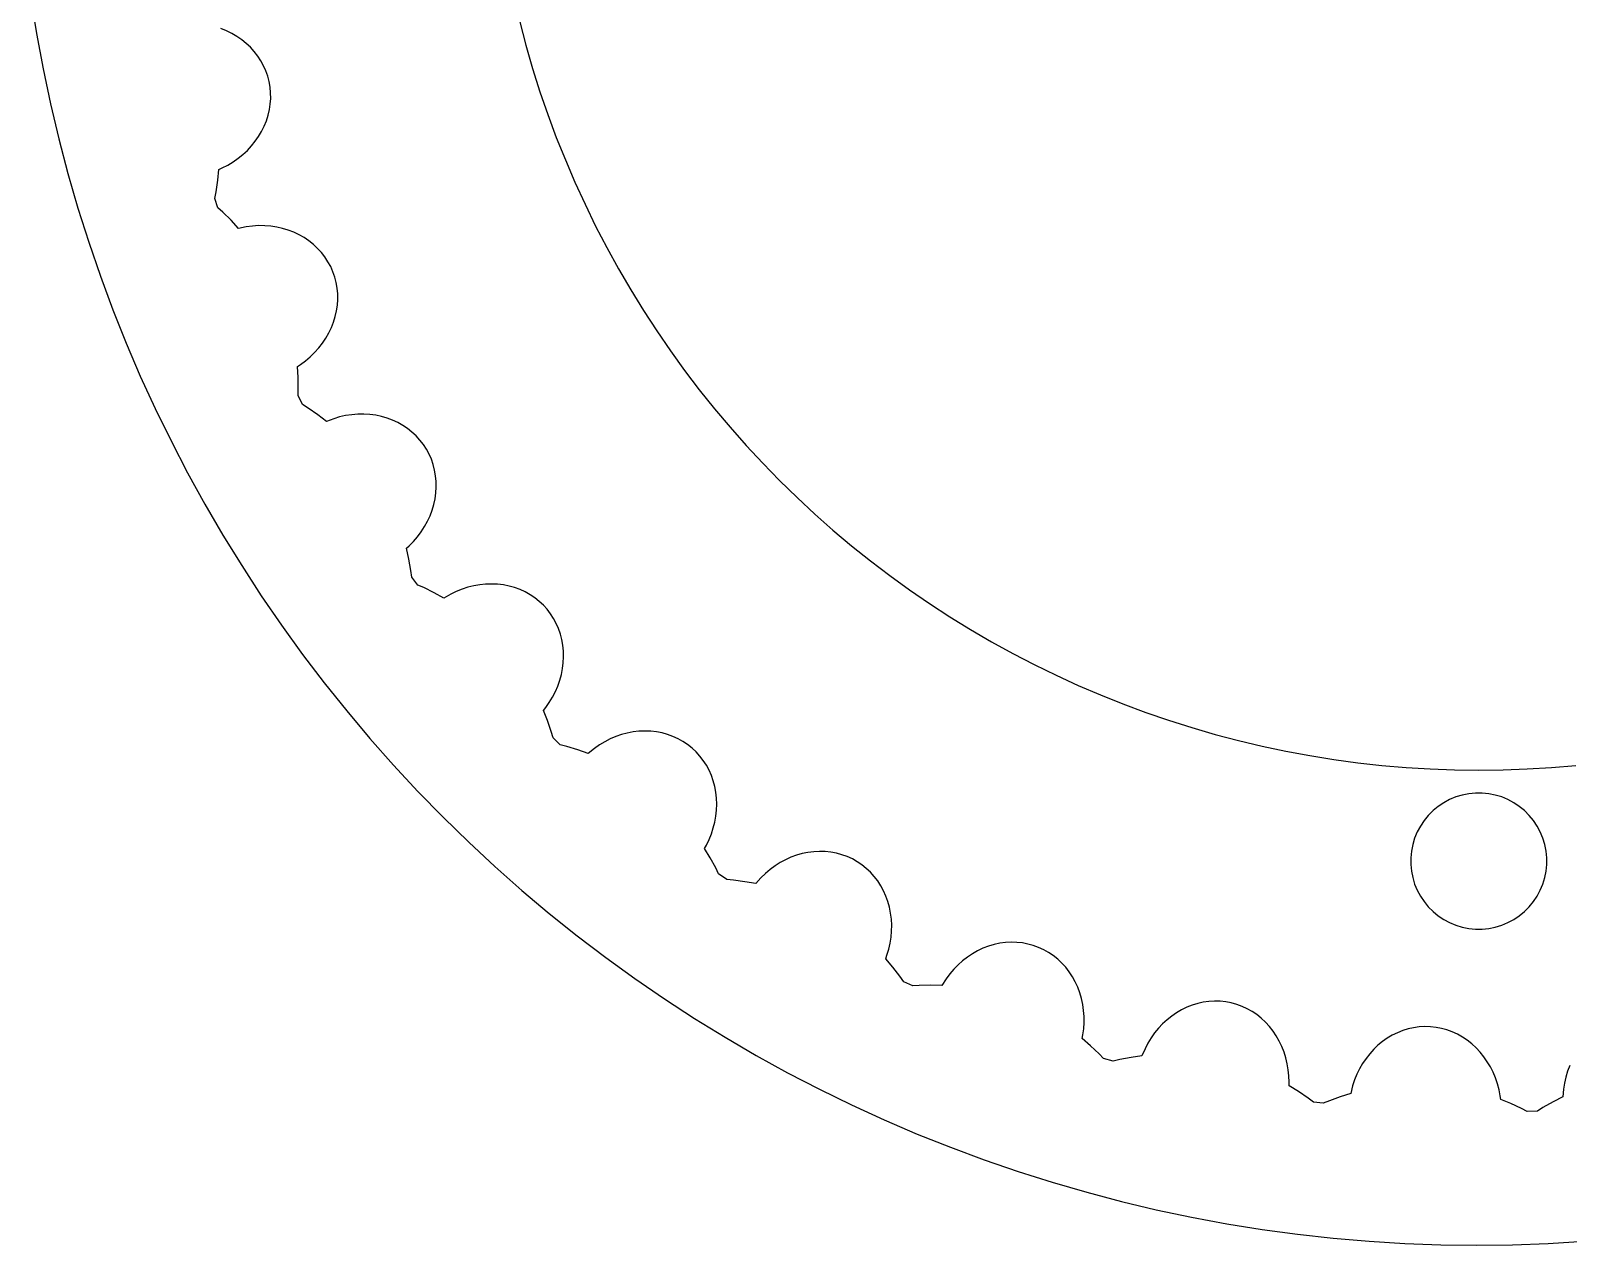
# Model space of a CAD drawing. Header units: metres. Extents: x -20 to 70, y -140 to 20.
# Drawn here: x -19.59 to 1.24, y -79.8 to -63.35 of the extents above; entities that cross this region are included whole.
import ezdxf

# ---------------------------------------------------------------- set-up
doc = ezdxf.new("R2010")
doc.units = ezdxf.units.M

msp = doc.modelspace()

# ---------------------------------------------------------------- linework, layer by layer
for p, q in [((-19.5857, -62.9052), (-19.5085, -63.385)), ((-12.9621, -63.2246), (-12.8783, -63.5425)), ((-19.5085, -63.385), (-19.4195, -63.8628)), ((-16.9355, -63.3465), (-17.0109, -63.3161)), ((-16.863, -63.3819), (-16.9355, -63.3465)), ((-16.7939, -63.4222), (-16.863, -63.3819)), ((-16.7284, -63.4672), (-16.7939, -63.4222)), ((-16.667, -63.5167), (-16.7284, -63.4672)), ((-16.61, -63.5703), (-16.667, -63.5167)), ((-16.5577, -63.6277), (-16.61, -63.5703)), ((-16.5103, -63.6888), (-16.5577, -63.6277)), ((-16.4682, -63.753), (-16.5103, -63.6888)), ((-12.8783, -63.5425), (-12.7868, -63.8582)), ((-19.4195, -63.8628), (-19.3189, -64.3382)), ((-16.4316, -63.8202), (-16.4682, -63.753)), ((-16.4006, -63.8898), (-16.4316, -63.8202)), ((-16.3754, -63.9617), (-16.4006, -63.8898)), ((-12.7868, -63.8582), (-12.6875, -64.1715)), ((-16.3562, -64.0352), (-16.3754, -63.9617)), ((-16.3431, -64.1101), (-16.3562, -64.0352)), ((-16.3361, -64.186), (-16.3431, -64.1101)), ((-19.3189, -64.3382), (-19.2066, -64.811)), ((-16.3522, -64.4151), (-16.3407, -64.3389)), ((-16.3407, -64.3389), (-16.3353, -64.2624)), ((-16.3353, -64.2624), (-16.3361, -64.186)), ((-12.6875, -64.1715), (-12.5806, -64.4824)), ((-16.4229, -64.638), (-16.3934, -64.5651)), ((-16.3934, -64.5651), (-16.3698, -64.4907)), ((-16.3698, -64.4907), (-16.3522, -64.4151)), ((-12.5806, -64.4824), (-12.466, -64.7905)), ((-16.4987, -64.7777), (-16.4581, -64.709)), ((-16.4581, -64.709), (-16.4229, -64.638)), ((-19.2066, -64.811), (-19.0827, -65.2809)), ((-16.7119, -65.0222), (-16.6516, -64.9663)), ((-16.6516, -64.9663), (-16.5958, -64.9067)), ((-16.5958, -64.9067), (-16.5447, -64.8437)), ((-16.5447, -64.8437), (-16.4987, -64.7777)), ((-12.466, -64.7905), (-12.344, -65.0957)), ((-16.9908, -65.2033), (-16.9162, -65.165)), ((-16.9162, -65.165), (-16.8445, -65.1218)), ((-16.8445, -65.1218), (-16.7763, -65.0742)), ((-16.7763, -65.0742), (-16.7119, -65.0222)), ((-12.344, -65.0957), (-12.2145, -65.3978)), ((-19.0827, -65.2809), (-18.9474, -65.7476)), ((-17.0756, -65.5274), (-17.0519, -65.3715)), ((-17.0519, -65.3715), (-17.0366, -65.2238)), ((-17.0366, -65.2238), (-16.9908, -65.2033)), ((-12.2145, -65.3978), (-12.0776, -65.6967)), ((-17.0929, -65.6168), (-17.0756, -65.5274)), ((-18.9474, -65.7476), (-18.8006, -66.2109)), ((-17.0494, -65.7438), (-17.0929, -65.6168)), ((-16.9834, -65.8036), (-17.0494, -65.7438)), ((-16.8707, -65.914), (-16.9834, -65.8036)), ((-12.0776, -65.6967), (-11.9334, -65.9921)), ((-16.7698, -66.023), (-16.8707, -65.914)), ((-16.6658, -66.0017), (-16.7698, -66.023)), ((-16.5828, -65.9913), (-16.6658, -66.0017)), ((-16.4995, -65.9865), (-16.5828, -65.9913)), ((-16.4166, -65.9874), (-16.4995, -65.9865)), ((-16.3345, -65.994), (-16.4166, -65.9874)), ((-16.2535, -66.0063), (-16.3345, -65.994)), ((-16.1742, -66.0242), (-16.2535, -66.0063)), ((-11.9334, -65.9921), (-11.782, -66.2838)), ((-18.8006, -66.2109), (-18.6426, -66.6704)), ((-16.097, -66.0475), (-16.1742, -66.0242)), ((-16.0223, -66.0762), (-16.097, -66.0475)), ((-15.9505, -66.1101), (-16.0223, -66.0762)), ((-15.8819, -66.1491), (-15.9505, -66.1101)), ((-15.817, -66.1928), (-15.8819, -66.1491)), ((-15.7562, -66.2411), (-15.817, -66.1928)), ((-15.6997, -66.2938), (-15.7562, -66.2411)), ((-15.6478, -66.3505), (-15.6997, -66.2938)), ((-15.6008, -66.4109), (-15.6478, -66.3505)), ((-15.5591, -66.4747), (-15.6008, -66.4109)), ((-11.782, -66.2838), (-11.6235, -66.5718)), ((-15.5227, -66.5415), (-15.5591, -66.4747)), ((-15.492, -66.611), (-15.5227, -66.5415)), ((-15.467, -66.6829), (-15.492, -66.611)), ((-11.6235, -66.5718), (-11.458, -66.8558)), ((-18.6426, -66.6704), (-18.4732, -67.1259)), ((-15.4479, -66.7566), (-15.467, -66.6829)), ((-15.4349, -66.8319), (-15.4479, -66.7566)), ((-15.4279, -66.9083), (-15.4349, -66.8319)), ((-11.458, -66.8558), (-11.2856, -67.1356)), ((-15.4437, -67.14), (-15.4323, -67.0628)), ((-15.4323, -67.0628), (-15.427, -66.9854)), ((-15.427, -66.9854), (-15.4279, -66.9083)), ((-18.4732, -67.1259), (-18.2928, -67.5771)), ((-15.4844, -67.2924), (-15.4611, -67.2167)), ((-15.4611, -67.2167), (-15.4437, -67.14)), ((-11.2856, -67.1356), (-11.1063, -67.4112)), ((-15.5886, -67.5097), (-15.5484, -67.4393)), ((-15.5484, -67.4393), (-15.5135, -67.3667)), ((-15.5135, -67.3667), (-15.4844, -67.2924)), ((-11.1063, -67.4112), (-10.9204, -67.6822)), ((-18.2928, -67.5771), (-18.1013, -68.0238)), ((-15.74, -67.7039), (-15.6847, -67.6424)), ((-15.6847, -67.6424), (-15.6342, -67.5775)), ((-15.6342, -67.5775), (-15.5886, -67.5097)), ((-10.9204, -67.6822), (-10.7278, -67.9486)), ((-15.9729, -67.8934), (-15.931, -67.8658)), ((-15.9642, -68.0416), (-15.9729, -67.8934)), ((-15.931, -67.8658), (-15.8634, -67.816)), ((-15.8634, -67.816), (-15.7997, -67.7619)), ((-15.7997, -67.7619), (-15.74, -67.7039)), ((-18.1013, -68.0238), (-17.899, -68.4656)), ((-15.9627, -68.1993), (-15.9642, -68.0416)), ((-10.7278, -67.9486), (-10.5288, -68.2102)), ((-15.9653, -68.2879), (-15.9627, -68.1993)), ((-15.9028, -68.4084), (-15.9653, -68.2879)), ((-10.5288, -68.2102), (-10.3234, -68.4669)), ((-17.899, -68.4656), (-17.6858, -68.9023)), ((-15.8273, -68.4572), (-15.9028, -68.4084)), ((-15.6985, -68.5481), (-15.8273, -68.4572)), ((-10.3234, -68.4669), (-10.1117, -68.7184)), ((-15.5814, -68.6394), (-15.6985, -68.5481)), ((-15.4821, -68.6017), (-15.5814, -68.6394)), ((-15.4018, -68.5781), (-15.4821, -68.6017)), ((-15.3204, -68.5601), (-15.4018, -68.5781)), ((-15.2384, -68.5477), (-15.3204, -68.5601)), ((-15.1563, -68.541), (-15.2384, -68.5477)), ((-15.0744, -68.5401), (-15.1563, -68.541)), ((-14.9933, -68.545), (-15.0744, -68.5401)), ((-14.9133, -68.5557), (-14.9933, -68.545)), ((-14.835, -68.5721), (-14.9133, -68.5557)), ((-14.7586, -68.594), (-14.835, -68.5721)), ((-14.6847, -68.6214), (-14.7586, -68.594)), ((-14.6137, -68.6542), (-14.6847, -68.6214)), ((-14.5459, -68.6922), (-14.6137, -68.6542)), ((-14.4816, -68.7351), (-14.5459, -68.6922)), ((-10.1117, -68.7184), (-9.89401, -68.9646)), ((-17.6858, -68.9023), (-17.462, -69.3336)), ((-14.4213, -68.7827), (-14.4816, -68.7351)), ((-14.3653, -68.8348), (-14.4213, -68.7827)), ((-14.3138, -68.8911), (-14.3653, -68.8348)), ((-14.2672, -68.9512), (-14.3138, -68.8911)), ((-14.2257, -69.0149), (-14.2672, -68.9512)), ((-14.1895, -69.0818), (-14.2257, -69.0149)), ((-14.1589, -69.1515), (-14.1895, -69.0818)), ((-9.89401, -68.9646), (-9.67029, -69.2054)), ((-17.462, -69.3336), (-17.2277, -69.7594)), ((-14.1339, -69.2238), (-14.1589, -69.1515)), ((-14.1148, -69.298), (-14.1339, -69.2238)), ((-14.1016, -69.374), (-14.1148, -69.298)), ((-9.67029, -69.2054), (-9.44072, -69.4407)), ((-14.0944, -69.4512), (-14.1016, -69.374)), ((-14.0981, -69.6078), (-14.0932, -69.5293)), ((-14.0932, -69.5293), (-14.0944, -69.4512)), ((-9.44072, -69.4407), (-9.20544, -69.6703)), ((-17.2277, -69.7594), (-16.983, -70.1792)), ((-14.1485, -69.8415), (-14.1258, -69.7643)), ((-14.1258, -69.7643), (-14.1089, -69.6862)), ((-14.1089, -69.6862), (-14.0981, -69.6078)), ((-9.20544, -69.6703), (-8.96463, -69.894)), ((-14.2111, -69.9916), (-14.177, -69.9174)), ((-14.177, -69.9174), (-14.1485, -69.8415)), ((-8.96463, -69.894), (-8.71837, -70.1117)), ((-16.983, -70.1792), (-16.7281, -70.5929)), ((-14.3448, -70.2002), (-14.2952, -70.1334)), ((-14.2952, -70.1334), (-14.2505, -70.0638)), ((-14.2505, -70.0638), (-14.2111, -69.9916)), ((-8.71837, -70.1117), (-8.46686, -70.3234)), ((-14.4948, -70.3578), (-14.4578, -70.3239)), ((-14.4624, -70.5027), (-14.4948, -70.3578)), ((-14.4578, -70.3239), (-14.3991, -70.2638)), ((-14.3991, -70.2638), (-14.3448, -70.2002)), ((-8.46686, -70.3234), (-8.21022, -70.5288)), ((-16.7281, -70.5929), (-16.4631, -71.0003)), ((-14.4355, -70.6581), (-14.4624, -70.5027)), ((-8.21022, -70.5288), (-7.94862, -70.7278)), ((-14.4237, -70.7476), (-14.4355, -70.6581)), ((-14.3418, -70.8553), (-14.4237, -70.7476)), ((-7.94862, -70.7278), (-7.68222, -70.9204)), ((-16.4631, -71.0003), (-16.1882, -71.401)), ((-14.2606, -70.8909), (-14.3418, -70.8553)), ((-14.1188, -70.96), (-14.2606, -70.8909)), ((-13.9886, -71.0313), (-14.1188, -70.96)), ((-13.8967, -70.9782), (-13.9886, -71.0313)), ((-13.8212, -70.942), (-13.8967, -70.9782)), ((-13.7438, -70.9111), (-13.8212, -70.942)), ((-13.6648, -70.8858), (-13.7438, -70.9111)), ((-13.5848, -70.866), (-13.6648, -70.8858)), ((-13.5042, -70.852), (-13.5848, -70.866)), ((-13.4233, -70.8439), (-13.5042, -70.852)), ((-13.3426, -70.8416), (-13.4233, -70.8439)), ((-13.2627, -70.8451), (-13.3426, -70.8416)), ((-13.1838, -70.8545), (-13.2627, -70.8451)), ((-13.1065, -70.8698), (-13.1838, -70.8545)), ((-13.0311, -70.8907), (-13.1065, -70.8698)), ((-12.958, -70.9173), (-13.0311, -70.8907)), ((-12.8877, -70.9493), (-12.958, -70.9173)), ((-12.8206, -70.9867), (-12.8877, -70.9493)), ((-12.7569, -71.0291), (-12.8206, -70.9867)), ((-7.68222, -70.9204), (-7.41118, -71.1063)), ((-12.6971, -71.0764), (-12.7569, -71.0291)), ((-12.6414, -71.1283), (-12.6971, -71.0764)), ((-12.5903, -71.1845), (-12.6414, -71.1283)), ((-12.5438, -71.2447), (-12.5903, -71.1845)), ((-7.41118, -71.1063), (-7.13564, -71.2856)), ((-16.1882, -71.401), (-15.9035, -71.7948)), ((-12.5024, -71.3086), (-12.5438, -71.2447)), ((-12.4662, -71.3759), (-12.5024, -71.3086)), ((-12.4353, -71.4462), (-12.4662, -71.3759)), ((-7.13564, -71.2856), (-6.85579, -71.458)), ((-12.4101, -71.519), (-12.4353, -71.4462)), ((-12.3906, -71.5941), (-12.4101, -71.519)), ((-12.3769, -71.671), (-12.3906, -71.5941)), ((-6.85579, -71.458), (-6.57179, -71.6235)), ((-6.57179, -71.6235), (-6.28383, -71.782)), ((-15.9035, -71.7948), (-15.6092, -72.1816)), ((-12.3692, -71.7492), (-12.3769, -71.671)), ((-12.3714, -71.9081), (-12.3673, -71.8284)), ((-12.3673, -71.8284), (-12.3692, -71.7492)), ((-6.28383, -71.782), (-5.99205, -71.9334)), ((-12.3974, -72.0675), (-12.3815, -71.988)), ((-12.3815, -71.988), (-12.3714, -71.9081)), ((-5.99205, -71.9334), (-5.69666, -72.0776)), ((-15.6092, -72.1816), (-15.3056, -72.561)), ((-12.4794, -72.2997), (-12.4465, -72.2238)), ((-12.4465, -72.2238), (-12.4191, -72.1462)), ((-12.4191, -72.1462), (-12.3974, -72.0675)), ((-5.69666, -72.0776), (-5.3978, -72.2145)), ((-5.3978, -72.2145), (-5.09567, -72.344)), ((-12.6093, -72.5137), (-12.5611, -72.4451)), ((-12.5611, -72.4451), (-12.5177, -72.3736)), ((-12.5177, -72.3736), (-12.4794, -72.2997)), ((-5.09567, -72.344), (-4.79047, -72.466)), ((-4.79047, -72.466), (-4.48236, -72.5806)), ((-15.3056, -72.561), (-14.9927, -72.9328)), ((-12.6404, -72.5531), (-12.6093, -72.5137)), ((-12.5852, -72.691), (-12.6404, -72.5531)), ((-4.48236, -72.5806), (-4.17152, -72.6875)), ((-4.17152, -72.6875), (-3.85817, -72.7868)), ((-12.5338, -72.8401), (-12.5852, -72.691)), ((-12.5081, -72.9252), (-12.5338, -72.8401)), ((-11.5833, -72.8821), (-11.6607, -72.9088)), ((-11.5048, -72.8611), (-11.5833, -72.8821)), ((-11.4256, -72.8458), (-11.5048, -72.8611)), ((-11.3461, -72.8365), (-11.4256, -72.8458)), ((-11.2668, -72.8332), (-11.3461, -72.8365)), ((-11.188, -72.8358), (-11.2668, -72.8332)), ((-11.1102, -72.8444), (-11.188, -72.8358)), ((-11.0338, -72.8589), (-11.1102, -72.8444)), ((-10.9593, -72.8793), (-11.0338, -72.8589)), ((-10.887, -72.9053), (-10.9593, -72.8793)), ((-3.85817, -72.7868), (-3.54247, -72.8783)), ((-3.54247, -72.8783), (-3.22462, -72.9621)), ((-14.9927, -72.9328), (-14.6708, -73.2969)), ((-12.4119, -73.0191), (-12.5081, -72.9252)), ((-12.3238, -73.0418), (-12.4119, -73.0191)), ((-12.1728, -73.0872), (-12.3238, -73.0418)), ((-12.0328, -73.1368), (-12.1728, -73.0872)), ((-11.9505, -73.0696), (-12.0328, -73.1368)), ((-11.8819, -73.0218), (-11.9505, -73.0696)), ((-11.8104, -72.9789), (-11.8819, -73.0218)), ((-11.7365, -72.9412), (-11.8104, -72.9789)), ((-11.6607, -72.9088), (-11.7365, -72.9412)), ((-10.8174, -72.937), (-10.887, -72.9053)), ((-10.7508, -72.9741), (-10.8174, -72.937)), ((-10.6875, -73.0164), (-10.7508, -72.9741)), ((-10.628, -73.0636), (-10.6875, -73.0164)), ((-10.5725, -73.1156), (-10.628, -73.0636)), ((-3.22462, -72.9621), (-2.9048, -73.038)), ((-2.9048, -73.038), (-2.58322, -73.1061)), ((-14.6708, -73.2969), (-14.3401, -73.6529)), ((-10.5213, -73.1721), (-10.5725, -73.1156)), ((-10.4748, -73.2327), (-10.5213, -73.1721)), ((-10.4331, -73.2971), (-10.4748, -73.2327)), ((-10.3965, -73.365), (-10.4331, -73.2971)), ((-2.58322, -73.1061), (-2.26006, -73.1663)), ((-2.26006, -73.1663), (-1.93553, -73.2185)), ((-1.93553, -73.2185), (-1.6098, -73.2628)), ((-1.6098, -73.2628), (-1.2831, -73.299)), ((-1.2831, -73.299), (-0.955612, -73.3272)), ((1.01489, -73.3272), (1.34239, -73.299)), ((-10.3652, -73.4359), (-10.3965, -73.365)), ((-10.3394, -73.5096), (-10.3652, -73.4359)), ((-10.3191, -73.5856), (-10.3394, -73.5096)), ((-0.955612, -73.3272), (-0.627518, -73.3473)), ((-0.627518, -73.3473), (-0.299042, -73.3594)), ((-0.299042, -73.3594), (0.029633, -73.3635)), ((0.029633, -73.3635), (0.358307, -73.3594)), ((0.358307, -73.3594), (0.686798, -73.3473)), ((0.686798, -73.3473), (1.01489, -73.3272)), ((-14.3401, -73.6529), (-14.0007, -74.0007)), ((-10.3046, -73.6635), (-10.3191, -73.5856)), ((-10.2959, -73.7428), (-10.3046, -73.6635)), ((-0.281128, -73.7268), (-0.364761, -73.7614)), ((-0.194504, -73.7005), (-0.281128, -73.7268)), ((-0.105713, -73.6828), (-0.194504, -73.7005)), ((-0.015625, -73.674), (-0.105713, -73.6828)), ((0.074905, -73.674), (-0.015625, -73.674)), ((0.164993, -73.6828), (0.074905, -73.674)), ((0.253784, -73.7005), (0.164993, -73.6828)), ((0.340424, -73.7268), (0.253784, -73.7005)), ((0.424057, -73.7614), (0.340424, -73.7268)), ((-10.3048, -73.9855), (-10.296, -73.9043)), ((-10.296, -73.9043), (-10.293, -73.8232)), ((-10.293, -73.8232), (-10.2959, -73.7428)), ((-0.589859, -73.9118), (-0.65387, -73.9758)), ((-0.519882, -73.8544), (-0.589859, -73.9118)), ((-0.444611, -73.8041), (-0.519882, -73.8544)), ((-0.364761, -73.7614), (-0.444611, -73.8041)), ((0.503891, -73.8041), (0.424057, -73.7614)), ((0.579163, -73.8544), (0.503891, -73.8041)), ((0.649155, -73.9118), (0.579163, -73.8544)), ((0.71315, -73.9758), (0.649155, -73.9118)), ((-14.0007, -74.0007), (-13.6529, -74.3401)), ((-10.3397, -74.1466), (-10.3194, -74.0664)), ((-10.3194, -74.0664), (-10.3048, -73.9855)), ((-0.761612, -74.1211), (-0.804276, -74.2009)), ((-0.711319, -74.0458), (-0.761612, -74.1211)), ((-0.65387, -73.9758), (-0.711319, -74.0458)), ((0.770584, -74.0458), (0.71315, -73.9758)), ((0.820892, -74.1211), (0.770584, -74.0458)), ((0.863556, -74.2009), (0.820892, -74.1211)), ((-13.6529, -74.3401), (-13.2969, -74.6708)), ((-10.4336, -74.3788), (-10.3969, -74.3032)), ((-10.3969, -74.3032), (-10.3656, -74.2257)), ((-10.3656, -74.2257), (-10.3397, -74.1466)), ((-0.838928, -74.2846), (-0.865204, -74.3712)), ((-0.804276, -74.2009), (-0.838928, -74.2846)), ((0.898209, -74.2846), (0.863556, -74.2009)), ((0.9245, -74.3712), (0.898209, -74.2846)), ((-10.4579, -74.4226), (-10.4336, -74.3788)), ((-10.3813, -74.5499), (-10.4579, -74.4226)), ((-10.3067, -74.6888), (-10.3813, -74.5499)), ((-9.28766, -74.5444), (-9.36177, -74.5777)), ((-9.2119, -74.5166), (-9.28766, -74.5444)), ((-9.13492, -74.4947), (-9.2119, -74.5166)), ((-9.05713, -74.4787), (-9.13492, -74.4947)), ((-8.97894, -74.4686), (-9.05713, -74.4787)), ((-8.90079, -74.4646), (-8.97894, -74.4686)), ((-8.82309, -74.4667), (-8.90079, -74.4646)), ((-8.74628, -74.4749), (-8.82309, -74.4667)), ((-8.67076, -74.489), (-8.74628, -74.4749)), ((-8.59694, -74.5091), (-8.67076, -74.489)), ((-8.52522, -74.535), (-8.59694, -74.5091)), ((-8.45601, -74.5666), (-8.52522, -74.535)), ((-0.882874, -74.46), (-0.891739, -74.5501)), ((-0.891739, -74.5501), (-0.891739, -74.6406)), ((-0.865204, -74.3712), (-0.882874, -74.46)), ((0.942154, -74.46), (0.9245, -74.3712)), ((0.951019, -74.5501), (0.942154, -74.46)), ((0.951019, -74.6406), (0.951019, -74.5501)), ((-13.2969, -74.6708), (-12.9328, -74.9927)), ((-10.2675, -74.7691), (-10.3067, -74.6888)), ((-10.1552, -74.8461), (-10.2675, -74.7691)), ((-9.63399, -74.7635), (-9.69414, -74.8218)), ((-9.57033, -74.7097), (-9.63399, -74.7635)), ((-9.50349, -74.6606), (-9.57033, -74.7097)), ((-9.43384, -74.6166), (-9.50349, -74.6606)), ((-9.36177, -74.5777), (-9.43384, -74.6166)), ((-8.38965, -74.6037), (-8.45601, -74.5666)), ((-8.32652, -74.6461), (-8.38965, -74.6037)), ((-8.26697, -74.6936), (-8.32652, -74.6461)), ((-8.2113, -74.746), (-8.26697, -74.6936)), ((-8.15982, -74.8029), (-8.2113, -74.746)), ((-0.891739, -74.6406), (-0.882874, -74.7307)), ((-0.882874, -74.7307), (-0.865204, -74.8195)), ((0.9245, -74.8195), (0.942154, -74.7307)), ((0.942154, -74.7307), (0.951019, -74.6406)), ((-10.067, -74.8542), (-10.1552, -74.8461)), ((-9.91064, -74.8748), (-10.067, -74.8542)), ((-9.76453, -74.9012), (-9.91064, -74.8748)), ((-9.69414, -74.8218), (-9.76453, -74.9012)), ((-8.11284, -74.864), (-8.15982, -74.8029)), ((-8.07056, -74.929), (-8.11284, -74.864)), ((-8.03325, -74.9976), (-8.07056, -74.929)), ((-0.865204, -74.8195), (-0.838928, -74.9061)), ((-0.838928, -74.9061), (-0.804276, -74.9898)), ((0.863556, -74.9898), (0.898209, -74.9061)), ((0.898209, -74.9061), (0.9245, -74.8195)), ((-12.9328, -74.9927), (-12.561, -75.3056)), ((-8.00108, -75.0693), (-8.03325, -74.9976)), ((-7.97427, -75.1439), (-8.00108, -75.0693)), ((-7.95293, -75.2208), (-7.97427, -75.1439)), ((-0.804276, -74.9898), (-0.761612, -75.0696)), ((-0.761612, -75.0696), (-0.711319, -75.1449)), ((-0.711319, -75.1449), (-0.65387, -75.2149)), ((0.71315, -75.2149), (0.770584, -75.1449)), ((0.770584, -75.1449), (0.820892, -75.0696)), ((0.820892, -75.0696), (0.863556, -74.9898)), ((-12.561, -75.3056), (-12.1816, -75.6092)), ((-7.93718, -75.2997), (-7.95293, -75.2208)), ((-7.92709, -75.3802), (-7.93718, -75.2997)), ((-7.92276, -75.4617), (-7.92709, -75.3802)), ((-0.65387, -75.2149), (-0.589859, -75.2789)), ((-0.589859, -75.2789), (-0.519882, -75.3363)), ((-0.519882, -75.3363), (-0.444611, -75.3866)), ((-0.444611, -75.3866), (-0.364761, -75.4293)), ((0.424057, -75.4293), (0.503891, -75.3866)), ((0.503891, -75.3866), (0.579163, -75.3363)), ((0.579163, -75.3363), (0.649155, -75.2789)), ((0.649155, -75.2789), (0.71315, -75.2149)), ((-7.93135, -75.6264), (-7.92418, -75.544)), ((-7.92418, -75.544), (-7.92276, -75.4617)), ((-0.364761, -75.4293), (-0.281128, -75.4639)), ((-0.281128, -75.4639), (-0.194504, -75.4902)), ((-0.194504, -75.4902), (-0.105713, -75.5079)), ((-0.105713, -75.5079), (-0.015625, -75.5167)), ((-0.015625, -75.5167), (0.074905, -75.5167)), ((0.074905, -75.5167), (0.164993, -75.5079)), ((0.164993, -75.5079), (0.253784, -75.4902)), ((0.253784, -75.4902), (0.340424, -75.4639)), ((0.340424, -75.4639), (0.424057, -75.4293)), ((-12.1816, -75.6092), (-11.7948, -75.9035)), ((-7.9868, -75.8706), (-7.96275, -75.7901)), ((-7.96275, -75.7901), (-7.94423, -75.7086)), ((-7.94423, -75.7086), (-7.93135, -75.6264)), ((-6.75883, -75.8107), (-6.82916, -75.8503)), ((-6.68637, -75.7767), (-6.75883, -75.8107)), ((-6.61215, -75.7484), (-6.68637, -75.7767)), ((-6.53659, -75.726), (-6.61215, -75.7484)), ((-6.4601, -75.7095), (-6.53659, -75.726)), ((-6.38306, -75.6991), (-6.4601, -75.7095)), ((-6.30594, -75.6948), (-6.38306, -75.6991)), ((-6.22913, -75.6966), (-6.30594, -75.6948)), ((-6.15305, -75.7046), (-6.22913, -75.6966)), ((-6.07811, -75.7187), (-6.15305, -75.7046)), ((-6.00471, -75.7388), (-6.07811, -75.7187)), ((-5.93327, -75.7647), (-6.00471, -75.7388)), ((-5.86415, -75.7965), (-5.93327, -75.7647)), ((-5.79776, -75.8338), (-5.86415, -75.7965)), ((-11.7948, -75.9035), (-11.401, -76.1882)), ((-8.00378, -75.9178), (-7.9868, -75.8706)), ((-7.90781, -76.0311), (-8.00378, -75.9178)), ((-7.02356, -75.9996), (-7.08165, -76.0588)), ((-6.96188, -75.9449), (-7.02356, -75.9996)), ((-6.89696, -75.8951), (-6.96188, -75.9449)), ((-6.82916, -75.8503), (-6.89696, -75.8951)), ((-5.73441, -75.8766), (-5.79776, -75.8338)), ((-5.67447, -75.9245), (-5.73441, -75.8766)), ((-5.61827, -75.9772), (-5.67447, -75.9245)), ((-5.56613, -76.0347), (-5.61827, -75.9772)), ((-11.401, -76.1882), (-11.0003, -76.4631)), ((-7.8118, -76.1562), (-7.90781, -76.0311)), ((-7.76016, -76.2294), (-7.8118, -76.1562)), ((-7.18588, -76.1893), (-7.2426, -76.279)), ((-7.13586, -76.1221), (-7.18588, -76.1893)), ((-7.08165, -76.0588), (-7.13586, -76.1221)), ((-5.5183, -76.0963), (-5.56613, -76.0347)), ((-5.47504, -76.162), (-5.5183, -76.0963)), ((-5.43661, -76.2313), (-5.47504, -76.162)), ((-7.63879, -76.2874), (-7.76016, -76.2294)), ((-7.54871, -76.2811), (-7.63879, -76.2874)), ((-7.39108, -76.2763), (-7.54871, -76.2811)), ((-7.2426, -76.279), (-7.39108, -76.2763)), ((-5.40321, -76.3038), (-5.43661, -76.2313)), ((-5.375, -76.3792), (-5.40321, -76.3038)), ((-5.35214, -76.457), (-5.375, -76.3792)), ((-11.0003, -76.4631), (-10.5929, -76.7281)), ((-5.33479, -76.5368), (-5.35214, -76.457)), ((-5.323, -76.6182), (-5.33479, -76.5368)), ((-5.31685, -76.7007), (-5.323, -76.6182)), ((-3.99516, -76.6095), (-4.06387, -76.6494)), ((-3.92418, -76.5752), (-3.99516, -76.6095)), ((-3.85132, -76.5467), (-3.92418, -76.5752)), ((-3.77696, -76.5241), (-3.85132, -76.5467)), ((-3.70152, -76.5074), (-3.77696, -76.5241)), ((-3.62541, -76.4969), (-3.70152, -76.5074)), ((-3.54903, -76.4926), (-3.62541, -76.4969)), ((-3.47279, -76.4945), (-3.54903, -76.4926)), ((-3.39714, -76.5025), (-3.47279, -76.4945)), ((-3.32245, -76.5167), (-3.39714, -76.5025)), ((-3.24915, -76.537), (-3.32245, -76.5167)), ((-3.1776, -76.5632), (-3.24915, -76.537)), ((-3.10823, -76.5952), (-3.1776, -76.5632)), ((-3.0414, -76.6329), (-3.10823, -76.5952)), ((-2.97745, -76.676), (-3.0414, -76.6329)), ((-10.5929, -76.7281), (-10.1792, -76.983)), ((-5.32158, -76.8674), (-5.31638, -76.7839)), ((-5.31638, -76.7839), (-5.31685, -76.7007)), ((-4.25276, -76.8), (-4.30884, -76.8596)), ((-4.19302, -76.7448), (-4.25276, -76.8)), ((-4.12994, -76.6945), (-4.19302, -76.7448)), ((-4.06387, -76.6494), (-4.12994, -76.6945)), ((-2.91676, -76.7242), (-2.97745, -76.676)), ((-2.85966, -76.7775), (-2.91676, -76.7242)), ((-2.80644, -76.8354), (-2.85966, -76.7775)), ((-2.75739, -76.8976), (-2.80644, -76.8354)), ((-0.852325, -76.8527), (-0.927017, -76.8692)), ((-0.776794, -76.8423), (-0.852325, -76.8527)), ((-0.700806, -76.8382), (-0.776794, -76.8423)), ((-0.624817, -76.8402), (-0.700806, -76.8382)), ((-0.549194, -76.8484), (-0.624817, -76.8402)), ((-0.47438, -76.8628), (-0.549194, -76.8484)), ((-10.1792, -76.983), (-9.75937, -77.2277)), ((-5.3416, -76.9999), (-5.33243, -76.9506)), ((-5.22868, -77.0964), (-5.3416, -76.9999)), ((-5.33243, -76.9506), (-5.32158, -76.8674)), ((-4.4088, -76.9912), (-4.45215, -77.0624)), ((-4.36095, -76.9235), (-4.4088, -76.9912)), ((-4.30884, -76.8596), (-4.36095, -76.9235)), ((-2.71278, -76.9638), (-2.75739, -76.8976)), ((-2.67284, -77.0336), (-2.71278, -76.9638)), ((-2.63782, -77.1068), (-2.67284, -77.0336)), ((-1.27393, -77.0397), (-1.33537, -77.09)), ((-1.20937, -76.9944), (-1.27393, -77.0397)), ((-1.14203, -76.9546), (-1.20937, -76.9944)), ((-1.07227, -76.9203), (-1.14203, -76.9546)), ((-1.00046, -76.8918), (-1.07227, -76.9203)), ((-0.927017, -76.8692), (-1.00046, -76.8918)), ((-0.400772, -76.8833), (-0.47438, -76.8628)), ((-0.328766, -76.9097), (-0.400772, -76.8833)), ((-0.258743, -76.942), (-0.328766, -76.9097)), ((-0.191101, -76.9799), (-0.258743, -76.942)), ((-0.12619, -77.0233), (-0.191101, -76.9799)), ((-0.064377, -77.0719), (-0.12619, -77.0233)), ((-9.75937, -77.2277), (-9.33365, -77.462)), ((-5.11386, -77.2045), (-5.22868, -77.0964)), ((-5.05165, -77.2679), (-5.11386, -77.2045)), ((-4.9207, -77.3058), (-5.05165, -77.2679)), ((-4.67934, -77.2555), (-4.83415, -77.2855)), ((-4.53235, -77.2343), (-4.67934, -77.2555)), ((-4.49075, -77.1367), (-4.53235, -77.2343)), ((-4.45215, -77.0624), (-4.49075, -77.1367)), ((-2.60788, -77.1828), (-2.63782, -77.1068)), ((-2.58318, -77.2612), (-2.60788, -77.1828)), ((-2.56389, -77.3417), (-2.58318, -77.2612)), ((-1.49765, -77.269), (-1.54343, -77.3368)), ((-1.44753, -77.205), (-1.49765, -77.269)), ((-1.39334, -77.1452), (-1.44753, -77.205)), ((-1.33537, -77.09), (-1.39334, -77.1452)), ((-0.005981, -77.1255), (-0.064377, -77.0719)), ((0.04866, -77.1837), (-0.005981, -77.1255)), ((0.099289, -77.2462), (0.04866, -77.1837)), ((0.145584, -77.3128), (0.099289, -77.2462)), ((-9.33365, -77.462), (-8.9023, -77.6858)), ((-4.83415, -77.2855), (-4.9207, -77.3058)), ((-2.55006, -77.4237), (-2.56389, -77.3417)), ((-2.54181, -77.5069), (-2.55006, -77.4237)), ((-1.58463, -77.4082), (-1.621, -77.4827)), ((-1.54343, -77.3368), (-1.58463, -77.4082)), ((0.187317, -77.383), (0.145584, -77.3128)), ((0.224274, -77.4564), (0.187317, -77.383)), ((0.256256, -77.5327), (0.224274, -77.4564)), ((1.23351, -77.4413), (1.20955, -77.5207)), ((1.26271, -77.3643), (1.23351, -77.4413)), ((-8.9023, -77.6858), (-8.46558, -77.899)), ((-2.53917, -77.5909), (-2.54181, -77.5069)), ((-2.54031, -77.641), (-2.53917, -77.5909)), ((-2.41339, -77.7181), (-2.54031, -77.641)), ((-1.67854, -77.6395), (-1.70393, -77.7426)), ((-1.65234, -77.56), (-1.67854, -77.6395)), ((-1.621, -77.4827), (-1.65234, -77.56)), ((0.283051, -77.6115), (0.256256, -77.5327)), ((0.30455, -77.6923), (0.283051, -77.6115)), ((1.17789, -77.6847), (1.16936, -77.7905)), ((1.19098, -77.602), (1.17789, -77.6847)), ((1.20955, -77.5207), (1.19098, -77.602)), ((-2.2827, -77.8064), (-2.41339, -77.7181)), ((-2.20976, -77.86), (-2.2827, -77.8064)), ((-2.07623, -77.8756), (-2.20976, -77.86)), ((-1.99362, -77.8415), (-2.07623, -77.8756)), ((-1.84561, -77.787), (-1.99362, -77.8415)), ((-1.70393, -77.7426), (-1.84561, -77.787)), ((0.320618, -77.7747), (0.30455, -77.6923)), ((0.32753, -77.8244), (0.320618, -77.7747)), ((0.465179, -77.8802), (0.32753, -77.8244)), ((0.608322, -77.9463), (0.465179, -77.8802)), ((1.03665, -77.8571), (0.899292, -77.9346)), ((1.16936, -77.7905), (1.03665, -77.8571)), ((-8.46558, -77.899), (-8.02376, -78.1013)), ((-8.02376, -78.1013), (-7.57712, -78.2928)), ((0.68721, -77.9866), (0.608322, -77.9463)), ((0.82312, -77.9816), (0.68721, -77.9866)), ((0.899292, -77.9346), (0.82312, -77.9816)), ((-7.57712, -78.2928), (-7.1259, -78.4732)), ((-7.1259, -78.4732), (-6.67041, -78.6426)), ((-6.67041, -78.6426), (-6.21088, -78.8006)), ((-6.21088, -78.8006), (-5.74763, -78.9474)), ((-5.74763, -78.9474), (-5.2809, -79.0827)), ((-5.2809, -79.0827), (-4.81099, -79.2066)), ((-4.81099, -79.2066), (-4.3382, -79.3189)), ((-4.3382, -79.3189), (-3.86278, -79.4195)), ((-3.86278, -79.4195), (-3.38503, -79.5085)), ((-3.38503, -79.5085), (-2.90524, -79.5857)), ((-2.90524, -79.5857), (-2.42372, -79.6511)), ((-2.42372, -79.6511), (-1.94073, -79.7047)), ((-1.94073, -79.7047), (-1.45656, -79.7463)), ((-1.45656, -79.7463), (-0.971527, -79.7761)), ((0.971527, -79.7761), (1.45656, -79.7463)), ((-0.971527, -79.7761), (-0.485901, -79.794)), ((-0.485901, -79.794), (0, -79.8)), ((0, -79.8), (0.485901, -79.794)), ((0.485901, -79.794), (0.971527, -79.7761))]:
    msp.add_line(p, q)

doc.saveas('drawing.dxf')
